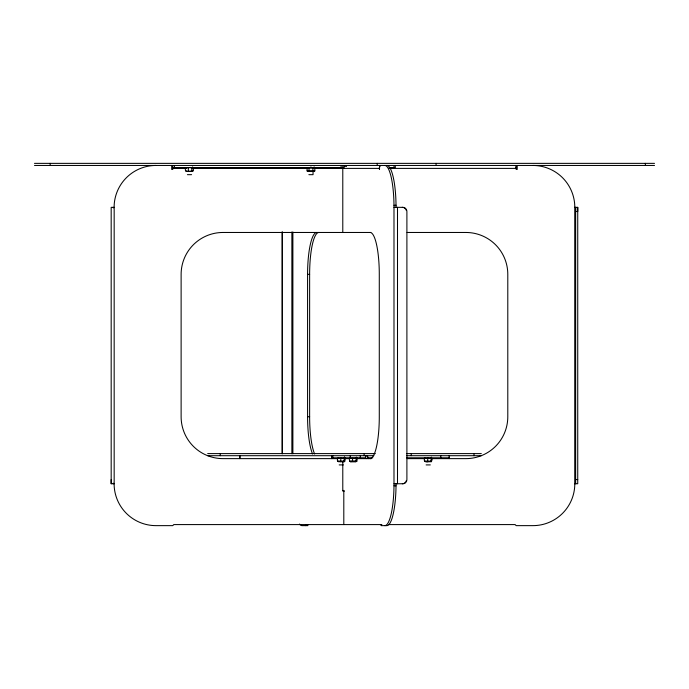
<?xml version="1.0" encoding="UTF-8"?>
<svg xmlns="http://www.w3.org/2000/svg" width="689" height="689" viewBox="0 0 689 689"><rect width="100%" height="100%" fill="white"/><g stroke="black" fill="none" stroke-linecap="round" stroke-linejoin="round"><path stroke-width="1.03" d="M114.116 483.756L111.179 483.756L111.179 479.57M113.272 483.756L113.272 483.196M239.755 458.624L239.755 455.696L240.039 457.789M331.891 458.624L331.891 455.696L331.891 457.789M517.215 165.455L517.215 169.434L516.173 169.434L516.173 165.455L516.173 167.556L515.682 167.556M574.747 207.337L577.735 207.337L577.735 211.532L575.642 211.532L575.642 207.337L575.642 483.756M305.744 525.638L305.976 524.587M308.017 524.587L307.785 525.638L302.066 525.638A41.883 9.19 -90 0 1 299.56 524.045M340.797 457.789L340.797 461.725M427.723 457.789L427.723 461.725M338.23 461.294C336.852 461.88 337.119 456.996 338.824 458.219M344.259 458.357C346.679 456.566 343.243 466.737 344.259 458.357L337.662 458.357M425.156 461.294C423.899 462.147 424.071 456.979 425.251 458.357M431.185 458.357C433.596 456.557 430.203 466.78 431.185 458.357L424.588 458.357M351.028 461.725C349.254 462.526 348.703 457.281 350.288 458.357M356.876 461.156C354.31 462.853 357.987 452.794 356.876 461.156L354.327 461.294M188.33 167.556L188.33 171.492M355.455 461.725L356.204 461.156L349.607 461.156M186.435 171.225C184.953 171.234 184.953 167.815 186.435 167.823M185.651 168.116C196.012 165.515 196.012 173.525 185.651 170.924M426.155 461.725L429.307 461.518M313.839 167.556L314.821 168.116L314.821 170.924L313.839 171.492L308.061 171.492L307.087 170.924L307.087 168.116L308.061 167.556M307.087 168.116L314.821 168.116M314.821 170.924L307.087 170.924M193.342 170.924L192.464 171.208M349.607 458.357L356.204 458.357L355.455 457.789M344.922 461.156L342.734 461.389M344.259 461.156L337.662 461.156M431.185 461.156L424.588 461.156M431.443 461.294L430.367 461.458M353.423 461.294L350.779 461.294M34.484 163.362L654.516 163.362M34.484 165.455L654.516 165.455M172.75 167.556L342.786 167.556M389.061 167.556L395.305 167.556L395.262 165.455M172.75 168.392L186.392 168.392M192.687 168.392L308.147 168.392M314.442 168.392L342.786 168.392M380.13 166.316A2.928 2.859 90 0 0 379.286 168.392L343.105 168.392L342.855 167.797M389.164 168.392L516.173 168.392M188.045 171.277L190.931 171.277M309.266 171.277L312.281 171.277M186.616 171.492L192.386 171.492M187.408 174.67L191.594 174.67M308.861 174.67L313.047 174.67L313.047 171.535M384.806 165.455A41.883 9.19 -90 0 1 393.987 205.244L396.029 205.244L396.029 207.337M114.167 207.337L111.179 207.337L111.179 483.756M393.987 207.337L402.815 207.337A4.186 4.082 90 0 1 406.898 211.532L406.898 479.57A4.186 4.082 -90 0 1 402.815 483.756L393.987 483.756M370.734 232.469L223.003 232.469A41.883 41.883 0 0 0 181.121 274.351L181.121 416.742A41.883 41.883 0 0 0 223.003 458.624L338.075 458.624M407.096 232.469L465.91 232.469A41.883 41.883 0 0 1 507.793 274.351L507.793 416.742A41.883 41.883 0 0 1 465.91 458.624L431.753 458.624M312.565 453.973A41.883 9.19 -90 0 1 307.578 416.742L307.578 274.351L309.628 274.351A41.883 9.19 -90 0 1 318.818 232.469M307.578 416.742L309.628 416.742A41.883 9.19 90 0 0 314.606 453.973M207.69 453.603L375.35 453.603M406.493 453.603L481.31 453.603M207.708 455.696L373.894 455.696M406.803 455.696L481.31 455.696M332.606 457.789L365.601 457.789L366.419 458.624M367.521 457.789L372.827 457.789M406.803 457.789L449.159 457.789M348.798 458.624L345.275 458.624L344.457 457.091M356.73 458.624L371.354 458.624M407.182 458.624L424.588 458.624M340.22 461.518L342.605 461.518M342.786 461.518L343.355 461.725M351.519 461.518L354.964 461.518M351.149 461.561L355.335 461.561M338.402 461.725L344.173 461.725M350.356 461.725L356.127 461.725M425.337 461.725L431.107 461.725M339.195 464.911L343.38 464.911M426.129 464.911L430.315 464.911M575.642 479.57L577.735 479.57M574.747 483.756L577.735 483.756L577.735 207.337M384.806 525.638A41.883 9.19 90 0 0 393.987 485.848L396.029 485.848L396.029 483.756M343.07 490.456L343.802 490.456L343.802 524.587M344.457 491.085L342.786 491.085L342.786 461.768M381.878 524.587L173.792 524.587L172.75 525.638L155.99 525.638A41.883 41.883 0 0 1 114.167 485.848L114.167 205.244A41.883 41.883 0 0 1 155.99 165.455M388.467 524.587L515.122 524.587L516.173 525.638L532.924 525.638A41.883 41.883 0 0 0 574.747 485.848L574.747 205.244A41.883 41.883 0 0 0 532.924 165.455M355.748 458.073L356.876 458.357M192.464 167.84L193.342 168.116M425.75 461.294L426.207 461.389M338.824 461.294L339.281 461.389M431.073 458.125L431.857 458.357M344.138 458.125L344.922 458.357M343.355 165.661L344.371 166.316M380.896 524.587L381.129 525.638L386.848 525.638A41.883 9.19 90 0 0 396.029 485.848M645.369 163.362L645.369 165.455M474.006 453.603L474.006 455.696M449.159 455.696L449.159 458.624M440.788 455.696L440.788 457.789M436.068 163.362L436.068 165.455M431.383 457.091L431.383 457.789M411.212 453.603L411.212 455.696M397.501 207.337L397.501 483.756M393.996 165.455L393.996 167.556M393.987 205.244L393.987 485.848M379.518 165.455L379.518 169.434L379.286 168.392M377.202 163.362L377.202 165.455M365.601 457.789L365.601 455.696A2.928 2.859 90 0 1 368.46 458.624M364.119 453.603L364.119 455.696M360.287 455.696L360.287 457.789M356.325 457.091L356.325 457.789M352.561 458.357L352.561 461.156M350.279 455.696L350.279 457.789M350.081 457.091L350.081 457.789M344.379 457.091L344.379 457.789M342.786 165.455L342.786 232.469M341.107 165.455L341.107 167.556M332.813 455.696L332.813 457.789M314.115 166.859L314.115 167.556M312.884 168.116L312.884 170.924M310.954 166.859L310.954 167.556M309.628 274.351L309.628 416.742M309.017 168.116L309.017 170.924M292.877 231.978L292.877 453.758M291.869 231.978L291.869 453.758M282.473 231.978L282.473 453.732M282.016 231.978L282.016 453.732M220.23 453.603L220.23 455.696M192.662 166.859L192.662 167.556M191.783 168.116L191.783 170.924M174.42 165.455L174.42 167.556M172.75 165.455L172.75 169.434L171.699 169.434L171.699 165.455M113.272 207.337L113.272 207.897M50.168 163.362L50.168 165.455M406.303 480.646A4.186 4.082 -90 0 1 405.89 481.663M405.244 482.524A4.186 4.082 -90 0 1 402.359 483.756M402.359 207.337A4.186 4.082 90 0 1 405.244 208.569M405.89 209.43A4.186 4.082 90 0 1 406.303 210.446M386.848 165.455A41.883 9.19 -90 0 1 396.029 205.244M343.897 168.392A2.928 2.859 -90 0 1 345.663 165.679M370.096 232.469A41.883 9.19 -90 0 1 379.286 274.351L379.286 416.742A41.883 9.19 90 0 1 370.096 458.624M307.578 274.351A41.883 9.19 -90 0 1 316.776 232.469M346.136 165.455L346.136 166.316L346.136 165.455"/></g></svg>
